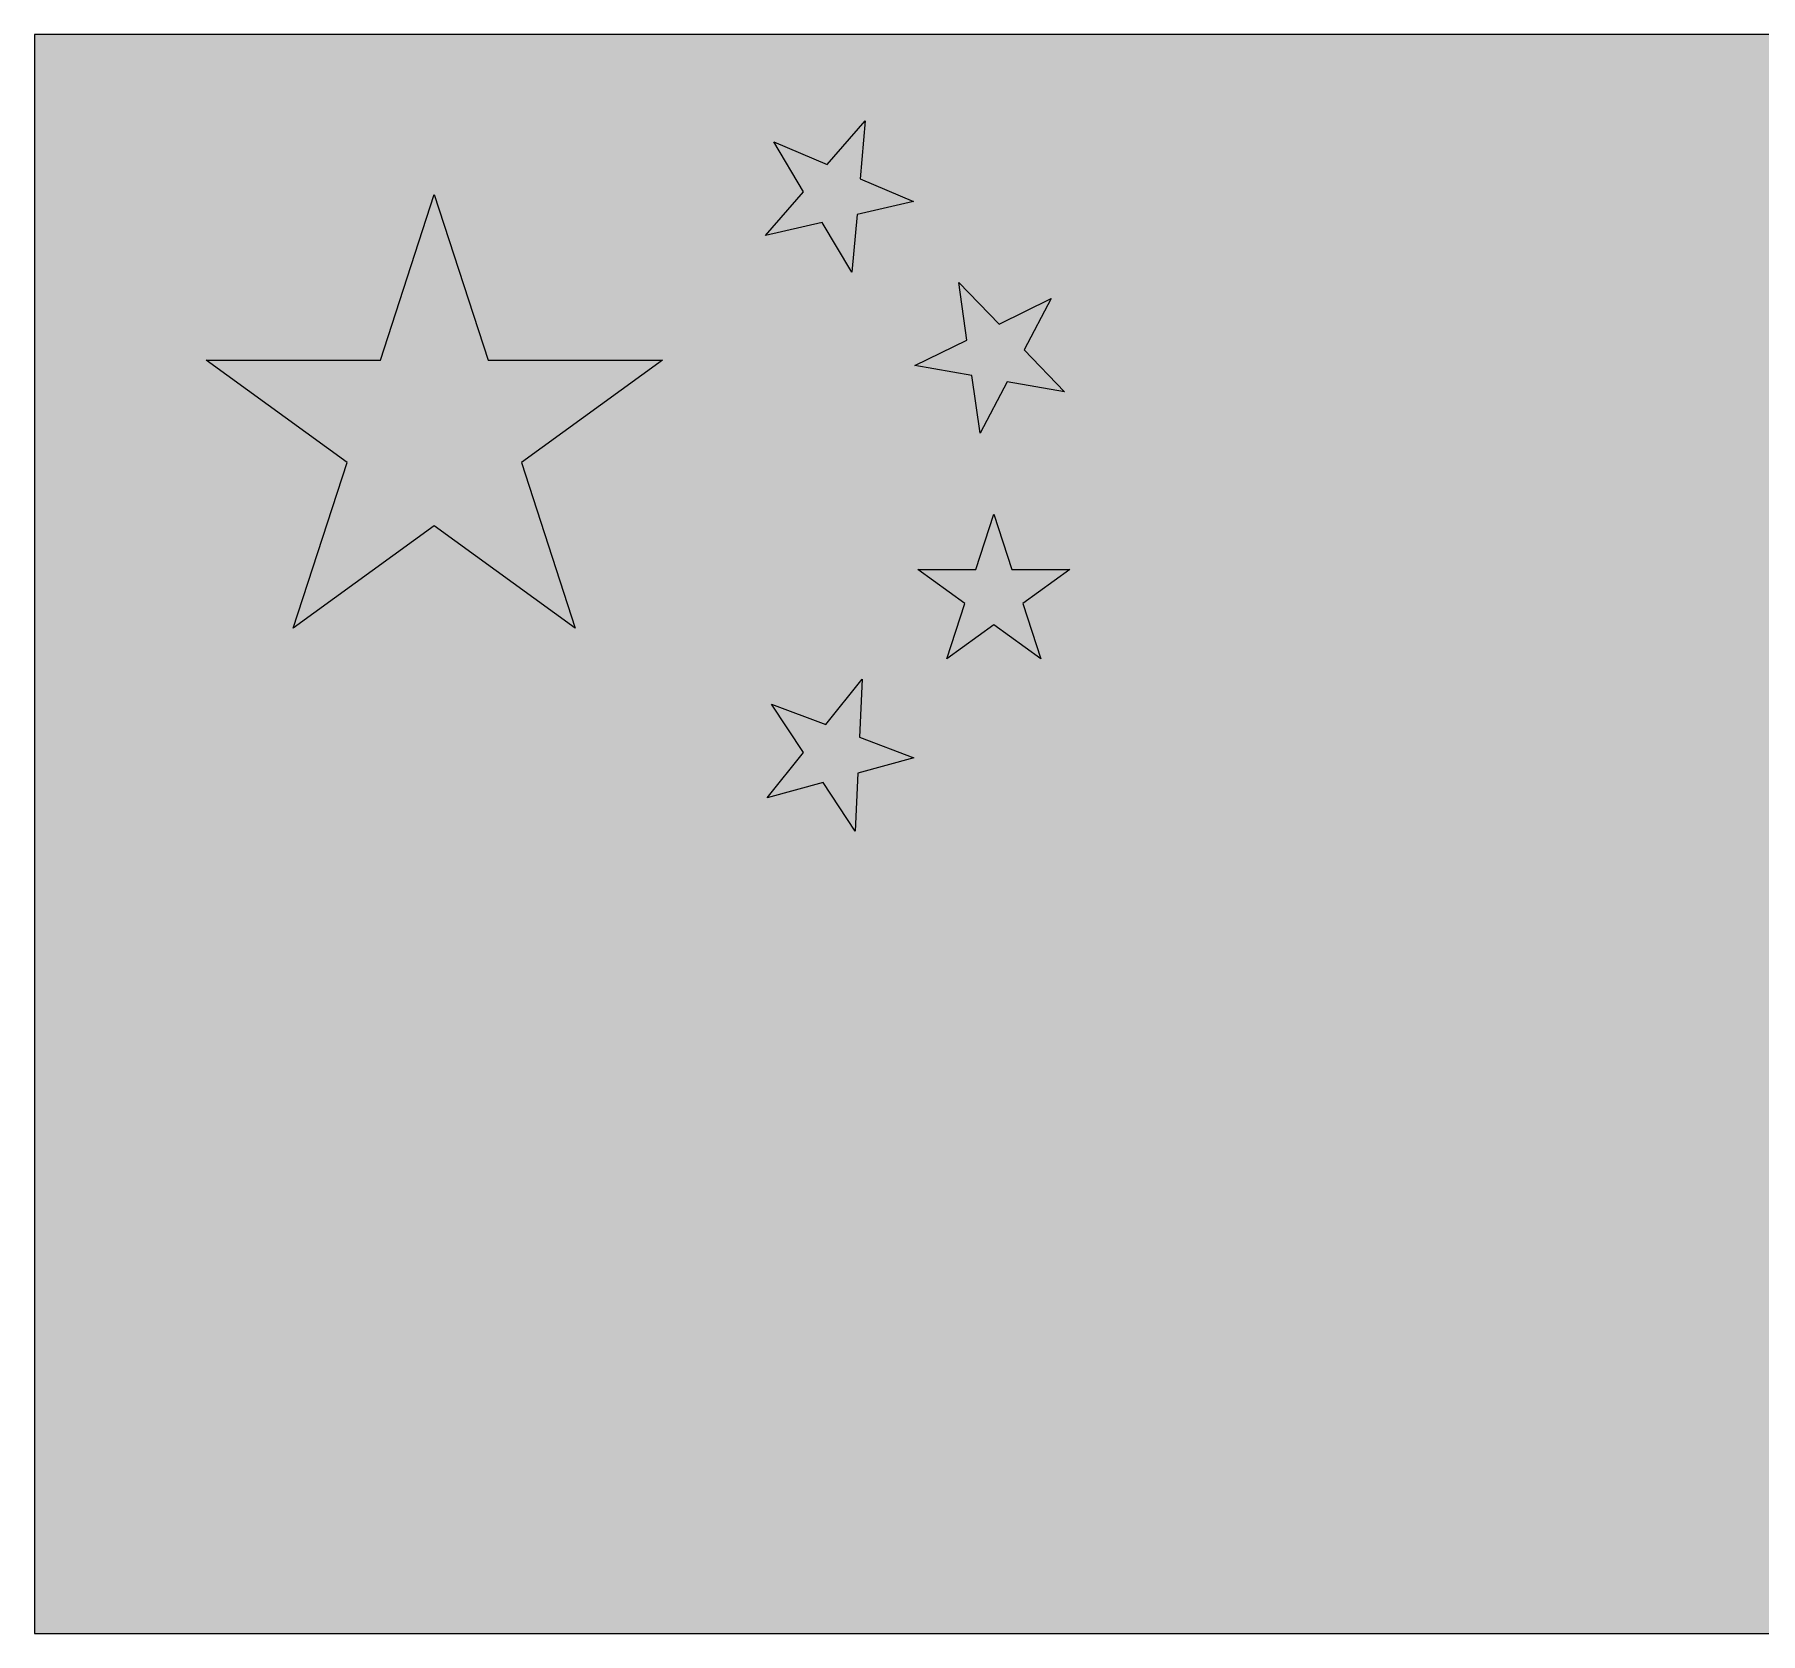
# Model space of a CAD drawing. Header units: millimetres. Extents: x 0 to 1320, y -350 to 297.
# Drawn here: x 710 to 801, y 65.1 to 149.4 of the extents above; entities that cross this region are included whole.
import ezdxf

# ---------------------------------------------------------------- set-up
doc = ezdxf.new("R2010")
doc.units = ezdxf.units.MM

msp = doc.modelspace()

# ---------------------------------------------------------------- hatches: boundary and pattern name
h = msp.add_hatch(color=1)
h.dxf.hatch_style = 1
h.paths.add_polyline_path([(710, 65.12), (836.491, 65.12), (836.491, 149.447), (710, 149.447)])
h.paths.add_polyline_path([(723.647, 118.132), (726.487, 126.873), (719.052, 132.274), (728.242, 132.274), (731.082, 141.015), (733.922, 132.274), (743.112, 132.274), (735.677, 126.873), (738.517, 118.132), (731.082, 123.534)], flags=16)
h.paths.add_polyline_path([(748.641, 109.183), (750.555, 111.575), (748.871, 114.134), (751.738, 113.053), (753.651, 115.445), (753.509, 112.385), (756.376, 111.304), (753.421, 110.494), (753.279, 107.434), (751.595, 109.993)], flags=16)
h.paths.add_polyline_path([(758.118, 116.522), (759.065, 119.435), (756.586, 121.236), (759.65, 121.236), (760.596, 124.149), (761.543, 121.236), (764.606, 121.236), (762.128, 119.435), (763.075, 116.522), (760.596, 118.322)], flags=16)
h.paths.add_polyline_path([(759.874, 128.428), (759.44, 131.461), (756.422, 131.986), (759.173, 133.335), (758.74, 136.367), (760.873, 134.169), (763.623, 135.518), (762.191, 132.81), (764.324, 130.611), (761.306, 131.136)], flags=16)
h.paths.add_polyline_path([(748.548, 138.845), (750.559, 141.156), (748.983, 143.783), (751.802, 142.584), (753.814, 144.895), (753.545, 141.843), (756.364, 140.645), (753.379, 139.957), (753.11, 136.906), (751.533, 139.533)], flags=16)
h = msp.add_hatch(color=2)
h.dxf.hatch_style = 1
h.paths.add_polyline_path([(735.677, 126.873), (743.112, 132.274), (733.922, 132.274), (731.082, 141.015), (728.242, 132.274), (719.052, 132.274), (726.487, 126.873), (723.647, 118.132), (731.082, 123.534), (738.517, 118.132)])
h.paths.add_polyline_path([(750.555, 111.575), (748.641, 109.183), (751.595, 109.993), (753.279, 107.434), (753.421, 110.494), (756.376, 111.304), (753.509, 112.385), (753.651, 115.445), (751.738, 113.053), (748.871, 114.134)])
h.paths.add_polyline_path([(760.596, 118.322), (763.075, 116.522), (762.128, 119.435), (764.606, 121.236), (761.543, 121.236), (760.596, 124.149), (759.65, 121.236), (756.586, 121.236), (759.065, 119.435), (758.118, 116.522)])
h.paths.add_polyline_path([(761.306, 131.136), (764.324, 130.611), (762.191, 132.81), (763.623, 135.518), (760.873, 134.169), (758.74, 136.367), (759.173, 133.335), (756.422, 131.986), (759.44, 131.461), (759.874, 128.428)])
h.paths.add_polyline_path([(753.379, 139.957), (756.364, 140.645), (753.545, 141.843), (753.814, 144.895), (751.802, 142.584), (748.983, 143.783), (750.559, 141.156), (748.548, 138.845), (751.533, 139.533), (753.11, 136.906)])

# ---------------------------------------------------------------- linework, layer by layer
at = {"color": 2}
for p, q in [((751.802, 142.584), (753.814, 144.895)), ((753.814, 144.895), (753.545, 141.843)), ((750.559, 141.156), (748.983, 143.783)), ((748.983, 143.783), (751.802, 142.584)), ((748.548, 138.845), (750.559, 141.156)), ((753.545, 141.843), (756.364, 140.645)), ((728.242, 132.274), (731.082, 141.015)), ((731.082, 141.015), (733.922, 132.274)), ((756.364, 140.645), (753.379, 139.957)), ((751.533, 139.533), (748.548, 138.845)), ((753.11, 136.906), (751.533, 139.533)), ((753.379, 139.957), (753.11, 136.906)), ((759.173, 133.335), (758.74, 136.367)), ((758.74, 136.367), (760.873, 134.169)), ((760.873, 134.169), (763.623, 135.518)), ((763.623, 135.518), (762.191, 132.81)), ((756.422, 131.986), (759.173, 133.335)), ((719.052, 132.274), (728.242, 132.274)), ((726.487, 126.873), (719.052, 132.274)), ((733.922, 132.274), (743.112, 132.274)), ((743.112, 132.274), (735.677, 126.873)), ((762.191, 132.81), (764.324, 130.611)), ((759.44, 131.461), (756.422, 131.986)), ((759.874, 128.428), (759.44, 131.461)), ((761.306, 131.136), (759.874, 128.428)), ((764.324, 130.611), (761.306, 131.136)), ((723.647, 118.132), (726.487, 126.873)), ((735.677, 126.873), (738.517, 118.132)), ((759.65, 121.236), (760.596, 124.149)), ((760.596, 124.149), (761.543, 121.236)), ((731.082, 123.534), (723.647, 118.132)), ((738.517, 118.132), (731.082, 123.534)), ((756.586, 121.236), (759.65, 121.236)), ((759.065, 119.435), (756.586, 121.236)), ((761.543, 121.236), (764.606, 121.236)), ((764.606, 121.236), (762.128, 119.435)), ((758.118, 116.522), (759.065, 119.435)), ((762.128, 119.435), (763.075, 116.522)), ((760.596, 118.322), (758.118, 116.522)), ((763.075, 116.522), (760.596, 118.322)), ((751.738, 113.053), (753.651, 115.445)), ((753.651, 115.445), (753.509, 112.385)), ((748.871, 114.134), (751.738, 113.053)), ((750.555, 111.575), (748.871, 114.134)), ((753.509, 112.385), (756.376, 111.304)), ((748.641, 109.183), (750.555, 111.575)), ((756.376, 111.304), (753.421, 110.494)), ((753.421, 110.494), (753.279, 107.434)), ((751.595, 109.993), (748.641, 109.183)), ((753.279, 107.434), (751.595, 109.993))]:
    msp.add_line(p, q, dxfattribs=at)
at = {"color": 1}
msp.add_lwpolyline([(710, 65.12), (836.491, 65.12), (836.491, 149.447), (710, 149.447)], close=True, dxfattribs=at)

doc.saveas('drawing.dxf')
